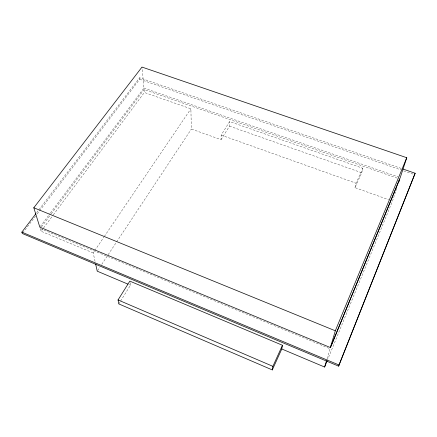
<?xml version="1.0" encoding="UTF-8"?>
<svg xmlns="http://www.w3.org/2000/svg" width="437" height="437" viewBox="0 0 437 437"><rect width="100%" height="100%" fill="white"/><g stroke="black" fill="none" stroke-linecap="round" stroke-linejoin="round"><path stroke-width="0.33" stroke-dasharray="2.19 1.64" d="M397.178 178.132L144.079 89.525L144.352 92.48L190.882 108.813L191.373 129.052L221.051 139.676L221.155 135.115L229.633 121.557L362.874 168.3L361.71 172.752L354.964 187.631L388.69 199.704M221.051 139.676L229.469 126.151L229.633 121.557M354.964 187.631L356.095 183.218L362.874 168.3M327.067 358.728L330.017 348.726L40.887 228.813M396.725 188.238L392.502 201.075L327.706 359.465M118.809 303.917L120.219 301.65M120.574 301.082L130.466 285.192L129.822 281.128M97.609 270.607L99.865 267.198M101.75 264.358L107.775 255.257M108.152 254.689L191.373 129.052M95.064 261.392L93.185 252.914L103.913 237.089M104.296 236.526L190.882 108.813M93.185 252.914L41.1 231.271L43.132 228.535M43.542 227.988L52.888 215.425M53.298 214.878L144.352 92.48M40.242 226.639L50.042 213.546M50.446 212.999L143.942 88.045L141.992 67.074M41.482 226.918L50.845 214.376M51.249 213.835L144.079 89.525M36.713 212.644L139.534 77.764L401.625 168.567M22.735 232.97L35.544 216.129M37.2 213.955L139.676 79.255L139.534 77.764M139.676 79.255L401.133 169.971M403.706 170.867L413.369 174.216M143.942 88.045L398.282 176.952M229.469 126.151L361.71 172.752M221.155 135.115L356.095 183.218M129.21 284.662L130.466 285.192M40.259 228.551L41.1 231.271"/><path stroke-width="0.66" d="M272.289 369.926L272.885 366.332L282.455 345.268L129.822 281.128L118.05 299.946L118.809 303.917L272.289 369.926L281.789 348.983L282.455 345.268M281.789 348.983L324.609 367.036L326.499 360.645M330.367 347.552L335.321 330.787L406.76 157.719L141.992 67.074L33.807 207.761L39.833 227.185L330.367 347.552L400.216 177.624L406.76 157.719M398.834 181.825L399.751 179.033L331.055 346.202M35.889 213.731L21.85 232.145L22.325 233.511L338.599 366.135L415.15 173.254L402.914 169.015M415.15 173.254L338.599 366.135M324.609 367.036L327.193 360.727M33.807 207.761L335.321 330.787M21.85 232.145L338.975 364.988M127.959 284.132L97.233 271.175L95.643 264.003M118.05 299.946L272.885 366.332"/></g></svg>
